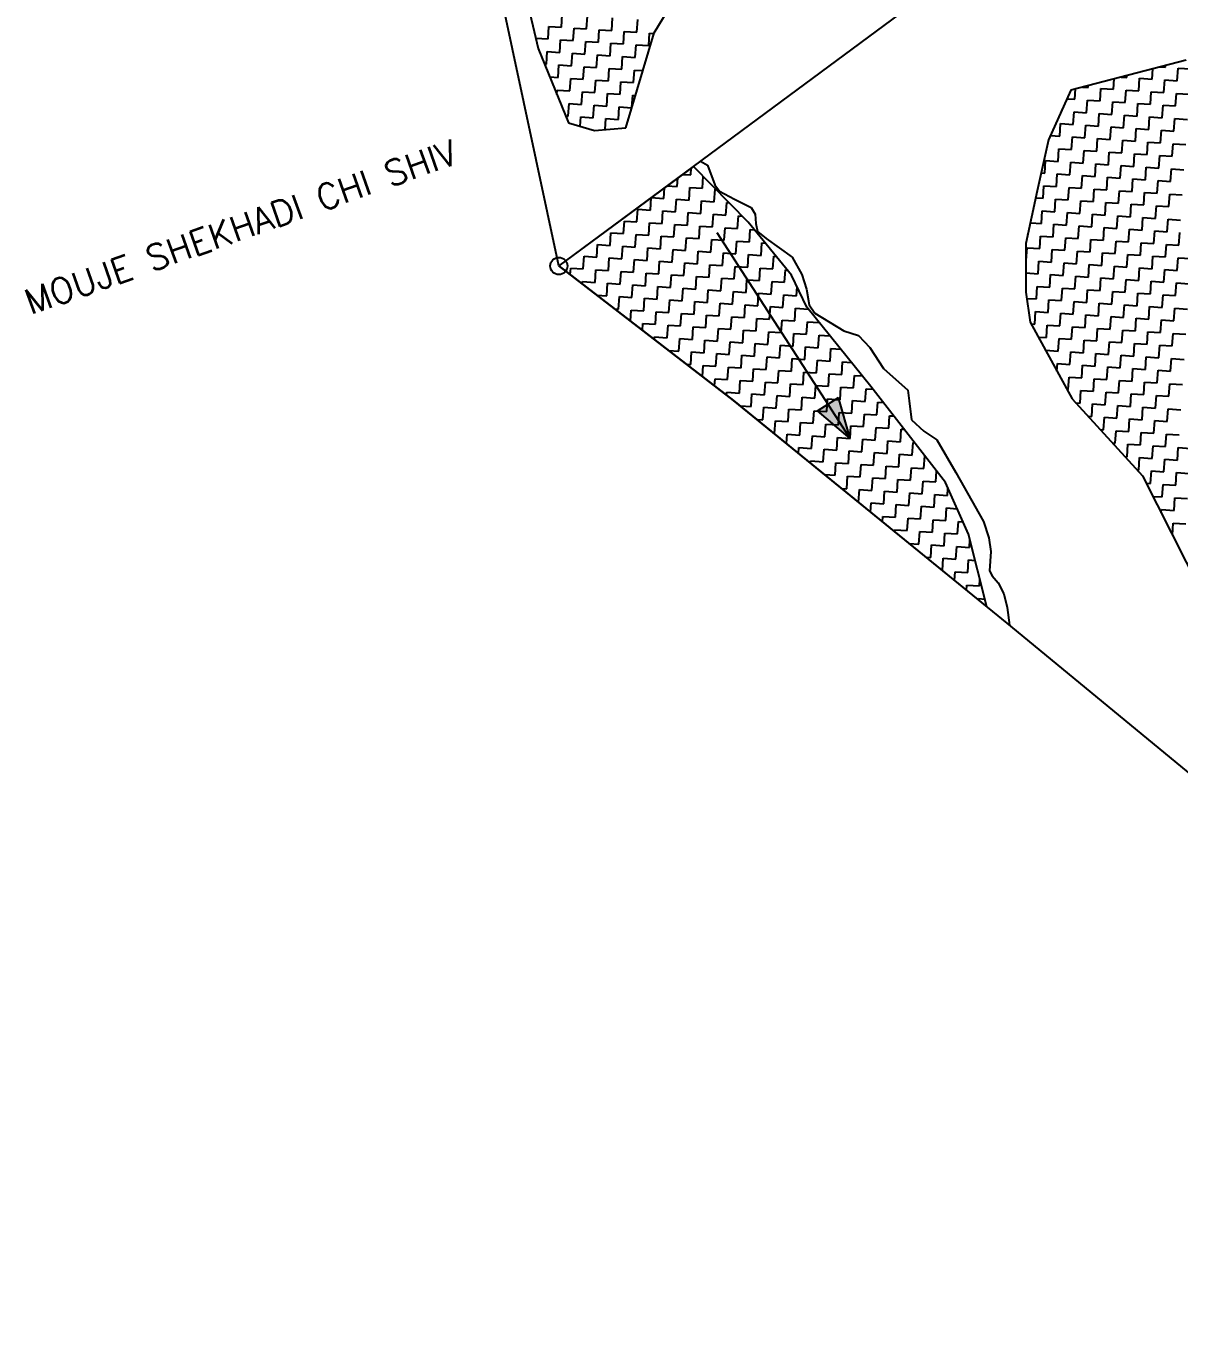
# Model space of a CAD drawing. Header units: metres. Extents: x 286068 to 287358, y 2005630 to 2007098.
# Drawn here: x 286188.4 to 286485.4, y 2005639.4 to 2005973.7 of the extents above; entities that cross this region are included whole.
import ezdxf

# ---------------------------------------------------------------- set-up
doc = ezdxf.new("R2010")
doc.units = ezdxf.units.M
for name, color, linetype in [('LINE_WATER', 4, 'Continuous'), ('POLY_HATCH', 12, 'Continuous'), ('POLY_PARCEL', 6, 'Continuous'), ('TEXT_MAPOUT', 7, 'Continuous'), ('V_BOUND_LINE', 7, 'Continuous')]:
    doc.layers.add(name, color=color, linetype=linetype)
doc.styles.get("Standard").update_dxf_attribs({"font": 'simplex.shx'})

msp = doc.modelspace()

# ---------------------------------------------------------------- hatches: boundary and pattern name
h = msp.add_hatch(color=256)
h.paths.add_polyline_path([(286394.98, 2005876.25), (286392.29, 2005874.51), (286400.67, 2005867.46)])
h.paths.add_polyline_path([(286400.67, 2005867.46), (286397.67, 2005877.99), (286394.98, 2005876.25)])

# ---------------------------------------------------------------- linework, layer by layer
for points in [[(286400.67, 2005867.46), (286366.4, 2005920.39)], [(286392.29, 2005874.51), (286397.67, 2005877.99)], [(286400.67, 2005867.46), (286397.67, 2005877.99)], [(286400.67, 2005867.46), (286392.29, 2005874.51)]]:
    msp.add_lwpolyline(points)
msp.add_circle((286325.64, 2005911.86), 2.21)
at = {"layer": 'LINE_WATER'}
for p, q in [((286362.13, 2005938.87), (286363.93, 2005937.8)), ((286363.93, 2005937.8), (286365.8, 2005932.71)), ((286365.8, 2005932.71), (286366.99, 2005931.15)), ((286366.99, 2005931.15), (286370.9, 2005929.05)), ((286370.9, 2005929.05), (286375.18, 2005926.93)), ((286375.18, 2005926.93), (286376.17, 2005925.21)), ((286376.17, 2005925.21), (286376.38, 2005922.8)), ((286376.38, 2005922.8), (286376.8, 2005920.75)), ((286376.8, 2005920.75), (286379.07, 2005918.94)), ((286379.07, 2005918.94), (286385.75, 2005914.08)), ((286385.75, 2005914.08), (286388.22, 2005909.68)), ((286388.22, 2005909.68), (286389.44, 2005905.92)), ((286389.44, 2005905.92), (286390.09, 2005901.82)), ((286390.09, 2005901.82), (286391.61, 2005899.7)), ((286391.61, 2005899.7), (286399.04, 2005895.15)), ((286399.04, 2005895.15), (286402.83, 2005893.98)), ((286402.83, 2005893.98), (286405.76, 2005890.84)), ((286405.76, 2005890.84), (286409.27, 2005885.45)), ((286409.27, 2005885.45), (286415.53, 2005879.88)), ((286415.53, 2005879.88), (286415.9, 2005877.1)), ((286415.9, 2005877.1), (286416.5, 2005872.27)), ((286416.5, 2005872.27), (286419.61, 2005869.3)), ((286419.61, 2005869.3), (286422.97, 2005867.06)), ((286422.97, 2005867.06), (286427.93, 2005858.63)), ((286427.93, 2005858.63), (286435.01, 2005846.01)), ((286435.01, 2005846.01), (286436.4, 2005841.86)), ((286436.4, 2005841.86), (286436.9, 2005838.33)), ((286436.9, 2005838.33), (286436.57, 2005833.38)), ((286436.57, 2005833.38), (286437.22, 2005832.05)), ((286437.22, 2005832.05), (286438.76, 2005830.29)), ((286438.76, 2005830.29), (286440.23, 2005827.43)), ((286440.23, 2005827.43), (286441.1, 2005823.88)), ((286441.1, 2005823.88), (286441.71, 2005819.34))]:
    msp.add_line(p, q, dxfattribs=at)
at = {"layer": 'POLY_HATCH'}
for p, q in [((286308.77, 2006017.07), (286320.28, 2005967.82)), ((286350.21, 2005971.9), (286361.7, 2005990.84)), ((286342.89, 2005947.39), (286350.21, 2005971.9)), ((286320.28, 2005967.82), (286328.11, 2005948.74)), ((286487.18, 2005964.88), (286457.53, 2005957.14)), ((286457.53, 2005957.14), (286451.76, 2005944.35)), ((286328.11, 2005948.74), (286334.81, 2005946.78)), ((286334.81, 2005946.78), (286342.89, 2005947.39)), ((286451.76, 2005944.35), (286448.86, 2005931.19)), ((286360.3, 2005937.51), (286325.64, 2005911.86)), ((286374.41, 2005923.15), (286360.3, 2005937.51)), ((286448.86, 2005931.19), (286445.94, 2005917.63)), ((286385.57, 2005909.45), (286374.41, 2005923.15)), ((286445.94, 2005917.63), (286445.91, 2005905.1)), ((286325.64, 2005911.86), (286370.63, 2005877.24)), ((286389.47, 2005901.21), (286385.57, 2005909.45)), ((286445.91, 2005905.1), (286447.02, 2005897.34)), ((286406, 2005880.85), (286389.47, 2005901.21)), ((286447.02, 2005897.34), (286457.85, 2005877.61)), ((286425.2, 2005856.08), (286406, 2005880.85)), ((286370.63, 2005877.24), (286435.86, 2005824.1)), ((286457.85, 2005877.61), (286475.96, 2005857.81)), ((286431.14, 2005842.81), (286425.2, 2005856.08)), ((286475.96, 2005857.81), (286490.98, 2005828.09)), ((286435.86, 2005824.1), (286431.14, 2005842.81))]:
    msp.add_line(p, q, dxfattribs=at)
at = {"layer": 'POLY_HATCH', "linetype": 'Continuous'}
for p, q in [((286326.29, 2005973.34), (286326.51, 2005976.58)), ((286332.78, 2005972.91), (286332.99, 2005976.15)), ((286339.26, 2005972.48), (286339.48, 2005975.72)), ((286322.84, 2005970.31), (286323.05, 2005973.56)), ((286323.05, 2005973.56), (286326.29, 2005973.34)), ((286329.32, 2005969.88), (286329.54, 2005973.13)), ((286329.54, 2005973.13), (286332.78, 2005972.91)), ((286335.81, 2005969.45), (286336.02, 2005972.69)), ((286336.02, 2005972.69), (286339.26, 2005972.48)), ((286345.75, 2005972.05), (286345.96, 2005975.29)), ((286319.65, 2005970.53), (286322.84, 2005970.31)), ((286325.86, 2005966.86), (286326.08, 2005970.1)), ((286326.08, 2005970.1), (286329.32, 2005969.88)), ((286332.35, 2005966.43), (286332.56, 2005969.67)), ((286332.56, 2005969.67), (286335.81, 2005969.45)), ((286338.83, 2005966), (286339.05, 2005969.24)), ((286339.05, 2005969.24), (286342.29, 2005969.02)), ((286342.29, 2005969.02), (286342.5, 2005972.26)), ((286342.5, 2005972.26), (286345.75, 2005972.05)), ((286348.77, 2005968.59), (286348.99, 2005971.83)), ((286348.99, 2005971.83), (286350.16, 2005971.76)), ((286322.41, 2005963.83), (286322.62, 2005967.07)), ((286322.62, 2005967.07), (286325.86, 2005966.86)), ((286328.89, 2005963.4), (286329.11, 2005966.64)), ((286329.11, 2005966.64), (286332.35, 2005966.43)), ((286335.37, 2005962.97), (286335.59, 2005966.21)), ((286335.59, 2005966.21), (286338.83, 2005966)), ((286341.86, 2005962.54), (286342.07, 2005965.78)), ((286342.07, 2005965.78), (286345.32, 2005965.57)), ((286345.32, 2005965.57), (286345.53, 2005968.81)), ((286345.53, 2005968.81), (286348.77, 2005968.59)), ((286321.91, 2005963.86), (286322.41, 2005963.83)), ((286325.43, 2005960.37), (286325.65, 2005963.61)), ((286325.65, 2005963.61), (286328.89, 2005963.4)), ((286331.92, 2005959.94), (286332.13, 2005963.18)), ((286332.13, 2005963.18), (286335.37, 2005962.97)), ((286338.4, 2005959.51), (286338.62, 2005962.75)), ((286338.62, 2005962.75), (286341.86, 2005962.54)), ((286478.45, 2005959.98), (286478.62, 2005962.64)), ((286480.41, 2005963.11), (286481.9, 2005963.01)), ((286481.9, 2005963.01), (286481.94, 2005963.51)), ((286484.93, 2005959.55), (286485.14, 2005962.8)), ((286485.14, 2005962.8), (286488.39, 2005962.58)), ((286323.28, 2005960.52), (286325.43, 2005960.37)), ((286328.46, 2005956.92), (286328.68, 2005960.16)), ((286328.68, 2005960.16), (286331.92, 2005959.94)), ((286334.94, 2005956.49), (286335.16, 2005959.73)), ((286335.16, 2005959.73), (286338.4, 2005959.51)), ((286341.43, 2005956.06), (286341.64, 2005959.3)), ((286341.64, 2005959.3), (286344.88, 2005959.08)), ((286344.88, 2005959.08), (286345.1, 2005962.32)), ((286345.1, 2005962.32), (286347.3, 2005962.18)), ((286468.5, 2005957.39), (286468.68, 2005960.05)), ((286470.46, 2005960.51), (286471.96, 2005960.41)), ((286471.96, 2005960.41), (286472, 2005960.91)), ((286474.99, 2005956.96), (286475.2, 2005960.2)), ((286475.2, 2005960.2), (286478.45, 2005959.98)), ((286481.47, 2005956.53), (286481.69, 2005959.77)), ((286481.69, 2005959.77), (286484.93, 2005959.55)), ((286325.14, 2005955.98), (286325.22, 2005957.13)), ((286325.22, 2005957.13), (286328.46, 2005956.92)), ((286331.49, 2005953.46), (286331.7, 2005956.7)), ((286331.7, 2005956.7), (286334.94, 2005956.49)), ((286337.97, 2005953.03), (286338.19, 2005956.27)), ((286338.19, 2005956.27), (286341.43, 2005956.06)), ((286344.46, 2005952.63), (286344.67, 2005955.84)), ((286344.67, 2005955.84), (286345.4, 2005955.79)), ((286458.56, 2005954.79), (286458.74, 2005957.46)), ((286460.51, 2005957.92), (286462.02, 2005957.82)), ((286462.02, 2005957.82), (286462.05, 2005958.32)), ((286465.05, 2005954.36), (286465.26, 2005957.6)), ((286465.26, 2005957.6), (286468.5, 2005957.39)), ((286471.53, 2005953.93), (286471.75, 2005957.17)), ((286471.75, 2005957.17), (286474.99, 2005956.96)), ((286478.02, 2005953.5), (286478.23, 2005956.74)), ((286478.23, 2005956.74), (286481.47, 2005956.53)), ((286484.5, 2005953.07), (286484.71, 2005956.31)), ((286484.71, 2005956.31), (286487.96, 2005956.1)), ((286328.03, 2005950.43), (286328.25, 2005953.67)), ((286328.25, 2005953.67), (286331.49, 2005953.46)), ((286334.51, 2005950), (286334.73, 2005953.24)), ((286334.73, 2005953.24), (286337.97, 2005953.03)), ((286341, 2005949.57), (286341.21, 2005952.81)), ((286341.21, 2005952.81), (286344.45, 2005952.6)), ((286456.53, 2005954.93), (286458.56, 2005954.79)), ((286461.59, 2005951.33), (286461.81, 2005954.58)), ((286461.81, 2005954.58), (286465.05, 2005954.36)), ((286468.07, 2005950.9), (286468.29, 2005954.15)), ((286468.29, 2005954.15), (286471.53, 2005953.93)), ((286474.56, 2005950.47), (286474.77, 2005953.72)), ((286474.77, 2005953.72), (286478.02, 2005953.5)), ((286481.04, 2005950.04), (286481.26, 2005953.29)), ((286481.26, 2005953.29), (286484.5, 2005953.07)), ((286327.4, 2005950.47), (286328.03, 2005950.43)), ((286331.12, 2005947.86), (286331.27, 2005950.22)), ((286331.27, 2005950.22), (286334.51, 2005950)), ((286337.57, 2005946.99), (286337.76, 2005949.79)), ((286337.76, 2005949.79), (286341, 2005949.57)), ((286455.11, 2005951.77), (286455.11, 2005951.76)), ((286455.11, 2005951.76), (286455.11, 2005951.77)), ((286458.13, 2005948.31), (286458.35, 2005951.55)), ((286458.35, 2005951.55), (286461.59, 2005951.33)), ((286464.62, 2005947.88), (286464.83, 2005951.12)), ((286464.83, 2005951.12), (286468.07, 2005950.9)), ((286471.1, 2005947.45), (286471.32, 2005950.69)), ((286471.32, 2005950.69), (286474.56, 2005950.47)), ((286477.58, 2005947.02), (286477.8, 2005950.26)), ((286477.8, 2005950.26), (286481.04, 2005950.04)), ((286484.07, 2005946.59), (286484.28, 2005949.83)), ((286484.28, 2005949.83), (286487.53, 2005949.61)), ((286454.68, 2005945.28), (286454.89, 2005948.52)), ((286454.89, 2005948.52), (286458.13, 2005948.31)), ((286461.16, 2005944.85), (286461.38, 2005948.09)), ((286461.38, 2005948.09), (286464.62, 2005947.88)), ((286467.64, 2005944.42), (286467.86, 2005947.66)), ((286467.86, 2005947.66), (286471.1, 2005947.45)), ((286474.13, 2005943.99), (286474.34, 2005947.23)), ((286474.34, 2005947.23), (286477.58, 2005947.02)), ((286480.61, 2005943.56), (286480.83, 2005946.8)), ((286480.83, 2005946.8), (286484.07, 2005946.59)), ((286452.25, 2005945.44), (286454.68, 2005945.28)), ((286457.7, 2005941.82), (286457.92, 2005945.07)), ((286457.92, 2005945.07), (286461.16, 2005944.85)), ((286464.19, 2005941.39), (286464.4, 2005944.64)), ((286464.4, 2005944.64), (286467.64, 2005944.42)), ((286470.67, 2005940.96), (286470.89, 2005944.21)), ((286470.89, 2005944.21), (286474.13, 2005943.99)), ((286477.15, 2005940.53), (286477.37, 2005943.77)), ((286477.37, 2005943.77), (286480.61, 2005943.56)), ((286483.64, 2005940.1), (286483.85, 2005943.34)), ((286483.85, 2005943.34), (286487.1, 2005943.13)), ((286450.79, 2005935.77), (286451, 2005939.01)), ((286451, 2005939.01), (286454.25, 2005938.8)), ((286454.25, 2005938.8), (286454.46, 2005942.04)), ((286454.46, 2005942.04), (286457.7, 2005941.82)), ((286460.73, 2005938.37), (286460.95, 2005941.61)), ((286460.95, 2005941.61), (286464.19, 2005941.39)), ((286467.21, 2005937.94), (286467.43, 2005941.18)), ((286467.43, 2005941.18), (286470.67, 2005940.96)), ((286473.7, 2005937.51), (286473.91, 2005940.75)), ((286473.91, 2005940.75), (286477.15, 2005940.53)), ((286480.18, 2005937.08), (286480.4, 2005940.32)), ((286480.4, 2005940.32), (286483.64, 2005940.1)), ((286359.59, 2005935.31), (286359.7, 2005937.08)), ((286449.88, 2005935.83), (286450.79, 2005935.77)), ((286457.27, 2005935.34), (286457.49, 2005938.58)), ((286457.49, 2005938.58), (286460.73, 2005938.37)), ((286463.76, 2005934.91), (286463.97, 2005938.15)), ((286463.97, 2005938.15), (286467.21, 2005937.94)), ((286470.24, 2005934.48), (286470.46, 2005937.72)), ((286470.46, 2005937.72), (286473.7, 2005937.51)), ((286476.72, 2005934.05), (286476.94, 2005937.29)), ((286476.94, 2005937.29), (286480.18, 2005937.08)), ((286483.21, 2005933.62), (286483.42, 2005936.86)), ((286483.42, 2005936.86), (286486.66, 2005936.65)), ((286353.47, 2005932.46), (286356.13, 2005932.29)), ((286356.13, 2005932.29), (286356.28, 2005934.54)), ((286357.51, 2005935.45), (286359.59, 2005935.31)), ((286362.61, 2005931.86), (286362.82, 2005934.95)), ((286450.36, 2005929.29), (286450.57, 2005932.53)), ((286450.57, 2005932.53), (286453.82, 2005932.31)), ((286453.82, 2005932.31), (286454.03, 2005935.56)), ((286454.03, 2005935.56), (286457.27, 2005935.34)), ((286460.3, 2005931.88), (286460.51, 2005935.13)), ((286460.51, 2005935.13), (286463.76, 2005934.91)), ((286466.78, 2005931.45), (286467, 2005934.69)), ((286467, 2005934.69), (286470.24, 2005934.48)), ((286473.27, 2005931.02), (286473.48, 2005934.26)), ((286473.48, 2005934.26), (286476.72, 2005934.05)), ((286479.75, 2005930.59), (286479.97, 2005933.83)), ((286479.97, 2005933.83), (286483.21, 2005933.62)), ((286349.22, 2005926.23), (286349.43, 2005929.47)), ((286349.44, 2005929.47), (286352.67, 2005929.26)), ((286352.67, 2005929.26), (286352.86, 2005932.01)), ((286355.7, 2005925.8), (286355.92, 2005929.04)), ((286355.92, 2005929.04), (286359.16, 2005928.83)), ((286359.16, 2005928.83), (286359.37, 2005932.07)), ((286359.37, 2005932.07), (286362.61, 2005931.86)), ((286365.64, 2005928.4), (286365.86, 2005931.64)), ((286365.86, 2005931.64), (286366.08, 2005931.63)), ((286448.48, 2005929.41), (286450.36, 2005929.29)), ((286453.39, 2005925.83), (286453.6, 2005929.07)), ((286453.6, 2005929.07), (286456.84, 2005928.86)), ((286456.84, 2005928.86), (286457.06, 2005932.1)), ((286457.06, 2005932.1), (286460.3, 2005931.88)), ((286463.33, 2005928.43), (286463.54, 2005931.67)), ((286463.54, 2005931.67), (286466.78, 2005931.45)), ((286469.81, 2005928), (286470.03, 2005931.24)), ((286470.03, 2005931.24), (286473.27, 2005931.02)), ((286476.29, 2005927.57), (286476.51, 2005930.81)), ((286476.51, 2005930.81), (286479.75, 2005930.59)), ((286482.78, 2005927.14), (286482.99, 2005930.38)), ((286482.99, 2005930.38), (286486.23, 2005930.16)), ((286345.76, 2005923.21), (286345.97, 2005926.45)), ((286345.97, 2005926.45), (286349.22, 2005926.23)), ((286352.24, 2005922.78), (286352.46, 2005926.02)), ((286352.46, 2005926.02), (286355.7, 2005925.8)), ((286358.73, 2005922.35), (286358.94, 2005925.59)), ((286358.94, 2005925.59), (286362.18, 2005925.37)), ((286362.18, 2005925.37), (286362.4, 2005928.61)), ((286362.4, 2005928.61), (286365.64, 2005928.4)), ((286368.67, 2005924.94), (286368.88, 2005928.18)), ((286368.88, 2005928.18), (286369.5, 2005928.14)), ((286449.93, 2005922.8), (286450.14, 2005926.05)), ((286450.14, 2005926.05), (286453.39, 2005925.83)), ((286456.41, 2005922.37), (286456.63, 2005925.62)), ((286456.63, 2005925.62), (286459.87, 2005925.4)), ((286459.87, 2005925.4), (286460.08, 2005928.64)), ((286460.08, 2005928.64), (286463.33, 2005928.43)), ((286466.35, 2005924.97), (286466.57, 2005928.21)), ((286466.57, 2005928.21), (286469.81, 2005928)), ((286472.84, 2005924.54), (286473.05, 2005927.78)), ((286473.05, 2005927.78), (286476.29, 2005927.57)), ((286479.32, 2005924.11), (286479.54, 2005927.35)), ((286479.54, 2005927.35), (286482.78, 2005927.14)), ((286342.3, 2005920.18), (286342.52, 2005923.42)), ((286342.52, 2005923.42), (286345.76, 2005923.21)), ((286348.79, 2005919.75), (286349, 2005922.99)), ((286349, 2005922.99), (286352.24, 2005922.78)), ((286355.27, 2005919.32), (286355.49, 2005922.56)), ((286355.49, 2005922.56), (286358.73, 2005922.35)), ((286365.21, 2005921.92), (286365.43, 2005925.16)), ((286365.43, 2005925.16), (286368.67, 2005924.94)), ((286371.69, 2005921.48), (286371.91, 2005924.73)), ((286371.91, 2005924.73), (286372.92, 2005924.66)), ((286447.09, 2005922.99), (286449.93, 2005922.8)), ((286452.96, 2005919.35), (286453.17, 2005922.59)), ((286453.17, 2005922.59), (286456.41, 2005922.37)), ((286462.9, 2005921.94), (286463.11, 2005925.18)), ((286463.11, 2005925.18), (286466.35, 2005924.97)), ((286469.38, 2005921.51), (286469.59, 2005924.75)), ((286469.59, 2005924.75), (286472.84, 2005924.54)), ((286475.86, 2005921.08), (286476.08, 2005924.32)), ((286476.08, 2005924.32), (286479.32, 2005924.11)), ((286482.35, 2005920.65), (286482.56, 2005923.89)), ((286482.56, 2005923.89), (286485.8, 2005923.68)), ((286338.85, 2005917.15), (286339.06, 2005920.4)), ((286339.06, 2005920.4), (286342.3, 2005920.18)), ((286345.33, 2005916.72), (286345.54, 2005919.96)), ((286345.54, 2005919.96), (286348.79, 2005919.75)), ((286351.81, 2005916.29), (286352.03, 2005919.53)), ((286352.03, 2005919.53), (286355.27, 2005919.32)), ((286358.3, 2005915.86), (286358.51, 2005919.1)), ((286358.51, 2005919.1), (286361.75, 2005918.89)), ((286361.75, 2005918.89), (286361.97, 2005922.13)), ((286361.97, 2005922.13), (286365.21, 2005921.92)), ((286368.24, 2005918.46), (286368.45, 2005921.7)), ((286368.45, 2005921.7), (286371.69, 2005921.48)), ((286374.72, 2005918.03), (286374.94, 2005921.27)), ((286374.94, 2005921.27), (286376, 2005921.2)), ((286446.4, 2005919.78), (286446.47, 2005919.78)), ((286446.47, 2005919.78), (286446.5, 2005920.26)), ((286449.5, 2005916.32), (286449.71, 2005919.56)), ((286449.71, 2005919.56), (286452.96, 2005919.35)), ((286455.98, 2005915.89), (286456.2, 2005919.13)), ((286456.2, 2005919.13), (286459.44, 2005918.92)), ((286459.44, 2005918.92), (286459.65, 2005922.16)), ((286459.65, 2005922.16), (286462.9, 2005921.94)), ((286465.92, 2005918.49), (286466.14, 2005921.73)), ((286466.14, 2005921.73), (286469.38, 2005921.51)), ((286472.41, 2005918.06), (286472.62, 2005921.3)), ((286472.62, 2005921.3), (286475.86, 2005921.08)), ((286478.89, 2005917.62), (286479.11, 2005920.87)), ((286479.11, 2005920.87), (286482.35, 2005920.65)), ((286485.37, 2005917.19), (286485.59, 2005920.44)), ((286335.39, 2005914.13), (286335.6, 2005917.37)), ((286335.6, 2005917.37), (286338.85, 2005917.15)), ((286341.87, 2005913.7), (286342.09, 2005916.94)), ((286342.09, 2005916.94), (286345.33, 2005916.72)), ((286348.36, 2005913.27), (286348.57, 2005916.51)), ((286348.57, 2005916.51), (286351.81, 2005916.29)), ((286354.84, 2005912.84), (286355.05, 2005916.08)), ((286355.05, 2005916.08), (286358.3, 2005915.86)), ((286361.32, 2005912.41), (286361.54, 2005915.65)), ((286361.54, 2005915.65), (286364.78, 2005915.43)), ((286364.78, 2005915.43), (286365, 2005918.67)), ((286365, 2005918.67), (286368.24, 2005918.46)), ((286371.26, 2005915), (286371.48, 2005918.24)), ((286371.48, 2005918.24), (286374.72, 2005918.03)), ((286377.75, 2005914.57), (286377.96, 2005917.81)), ((286377.96, 2005917.81), (286378.8, 2005917.76)), ((286446.04, 2005913.29), (286446.26, 2005916.54)), ((286446.26, 2005916.54), (286449.5, 2005916.32)), ((286452.52, 2005912.86), (286452.74, 2005916.1)), ((286452.74, 2005916.1), (286455.98, 2005915.89)), ((286459.01, 2005912.43), (286459.22, 2005915.67)), ((286459.22, 2005915.67), (286462.47, 2005915.46)), ((286462.47, 2005915.46), (286462.68, 2005918.7)), ((286462.68, 2005918.7), (286465.92, 2005918.49)), ((286468.95, 2005915.03), (286469.16, 2005918.27)), ((286469.16, 2005918.27), (286472.41, 2005918.06)), ((286475.43, 2005914.6), (286475.65, 2005917.84)), ((286475.65, 2005917.84), (286478.89, 2005917.62)), ((286481.92, 2005914.17), (286482.13, 2005917.41)), ((286482.13, 2005917.41), (286485.37, 2005917.19)), ((286331.93, 2005911.1), (286332.15, 2005914.34)), ((286332.15, 2005914.34), (286335.39, 2005914.13)), ((286338.42, 2005910.67), (286338.63, 2005913.91)), ((286338.63, 2005913.91), (286341.87, 2005913.7)), ((286344.9, 2005910.24), (286345.11, 2005913.48)), ((286345.11, 2005913.48), (286348.36, 2005913.27)), ((286351.38, 2005909.81), (286351.6, 2005913.05)), ((286351.6, 2005913.05), (286354.84, 2005912.84)), ((286357.87, 2005909.38), (286358.08, 2005912.62)), ((286358.08, 2005912.62), (286361.32, 2005912.41)), ((286367.81, 2005911.97), (286368.02, 2005915.22)), ((286368.02, 2005915.22), (286371.26, 2005915)), ((286374.29, 2005911.54), (286374.51, 2005914.79)), ((286374.51, 2005914.79), (286377.75, 2005914.57)), ((286380.77, 2005911.11), (286380.99, 2005914.36)), ((286380.99, 2005914.36), (286381.61, 2005914.31)), ((286445.93, 2005913.3), (286446.04, 2005913.29)), ((286449.07, 2005909.84), (286449.28, 2005913.08)), ((286449.28, 2005913.08), (286452.52, 2005912.86)), ((286455.55, 2005909.41), (286455.77, 2005912.65)), ((286455.77, 2005912.65), (286459.01, 2005912.43)), ((286462.04, 2005908.98), (286462.25, 2005912.22)), ((286462.25, 2005912.22), (286465.49, 2005912)), ((286465.49, 2005912), (286465.71, 2005915.24)), ((286465.71, 2005915.24), (286468.95, 2005915.03)), ((286471.98, 2005911.57), (286472.19, 2005914.81)), ((286472.19, 2005914.81), (286475.43, 2005914.6)), ((286478.46, 2005911.14), (286478.67, 2005914.38)), ((286478.67, 2005914.38), (286481.92, 2005914.17)), ((286484.94, 2005910.71), (286485.16, 2005913.95)), ((286485.16, 2005913.95), (286488.4, 2005913.74)), ((286328.58, 2005909.6), (286328.69, 2005911.32)), ((286328.69, 2005911.32), (286331.93, 2005911.1)), ((286334.96, 2005907.64), (286335.17, 2005910.88)), ((286335.17, 2005910.88), (286338.42, 2005910.67)), ((286341.44, 2005907.21), (286341.66, 2005910.45)), ((286341.66, 2005910.45), (286344.9, 2005910.24)), ((286347.93, 2005906.78), (286348.14, 2005910.02)), ((286348.14, 2005910.02), (286351.38, 2005909.81)), ((286354.41, 2005906.35), (286354.62, 2005909.59)), ((286354.62, 2005909.59), (286357.87, 2005909.38)), ((286360.89, 2005905.92), (286361.11, 2005909.16)), ((286361.11, 2005909.16), (286364.35, 2005908.95)), ((286364.35, 2005908.95), (286364.56, 2005912.19)), ((286364.56, 2005912.19), (286367.81, 2005911.97)), ((286370.83, 2005908.52), (286371.05, 2005911.76)), ((286371.05, 2005911.76), (286374.29, 2005911.54)), ((286377.32, 2005908.09), (286377.53, 2005911.33)), ((286377.53, 2005911.33), (286380.77, 2005911.11)), ((286383.8, 2005907.66), (286384.02, 2005910.9)), ((286384.02, 2005910.9), (286384.42, 2005910.87)), ((286445.92, 2005910.05), (286449.07, 2005909.84)), ((286452.09, 2005906.38), (286452.31, 2005909.62)), ((286452.31, 2005909.62), (286455.55, 2005909.41)), ((286458.58, 2005905.95), (286458.79, 2005909.19)), ((286458.79, 2005909.19), (286462.04, 2005908.98)), ((286468.52, 2005908.55), (286468.73, 2005911.79)), ((286468.73, 2005911.79), (286471.98, 2005911.57)), ((286475, 2005908.11), (286475.22, 2005911.36)), ((286475.22, 2005911.36), (286478.46, 2005911.14)), ((286481.49, 2005907.68), (286481.7, 2005910.93)), ((286481.7, 2005910.93), (286484.94, 2005910.71)), ((286331.67, 2005907.22), (286331.72, 2005907.86)), ((286331.72, 2005907.86), (286334.96, 2005907.64)), ((286337.98, 2005904.19), (286338.2, 2005907.43)), ((286338.2, 2005907.43), (286341.44, 2005907.21)), ((286344.47, 2005903.76), (286344.68, 2005907)), ((286344.68, 2005907), (286347.93, 2005906.78)), ((286350.95, 2005903.33), (286351.17, 2005906.57)), ((286351.17, 2005906.57), (286354.41, 2005906.35)), ((286357.44, 2005902.89), (286357.65, 2005906.14)), ((286357.65, 2005906.14), (286360.89, 2005905.92)), ((286363.92, 2005902.46), (286364.13, 2005905.71)), ((286364.13, 2005905.71), (286367.38, 2005905.49)), ((286367.38, 2005905.49), (286367.59, 2005908.73)), ((286367.59, 2005908.73), (286370.83, 2005908.52)), ((286373.86, 2005905.06), (286374.08, 2005908.3)), ((286374.08, 2005908.3), (286377.32, 2005908.09)), ((286380.34, 2005904.63), (286380.56, 2005907.87)), ((286380.56, 2005907.87), (286383.8, 2005907.66)), ((286386.83, 2005904.2), (286386.98, 2005906.48)), ((286448.64, 2005903.35), (286448.85, 2005906.59)), ((286448.85, 2005906.59), (286452.09, 2005906.38)), ((286455.12, 2005902.92), (286455.34, 2005906.16)), ((286455.34, 2005906.16), (286458.58, 2005905.95)), ((286461.6, 2005902.49), (286461.82, 2005905.73)), ((286461.82, 2005905.73), (286465.06, 2005905.52)), ((286465.06, 2005905.52), (286465.28, 2005908.76)), ((286465.28, 2005908.76), (286468.52, 2005908.55)), ((286471.55, 2005905.09), (286471.76, 2005908.33)), ((286471.76, 2005908.33), (286475, 2005908.11)), ((286478.03, 2005904.66), (286478.24, 2005907.9)), ((286478.24, 2005907.9), (286481.49, 2005907.68)), ((286484.51, 2005904.23), (286484.73, 2005907.47)), ((286484.73, 2005907.47), (286487.97, 2005907.25)), ((286335.39, 2005904.36), (286337.98, 2005904.19)), ((286341.01, 2005900.73), (286341.23, 2005903.97)), ((286341.23, 2005903.97), (286344.47, 2005903.76)), ((286347.49, 2005900.3), (286347.71, 2005903.54)), ((286347.71, 2005903.54), (286350.95, 2005903.33)), ((286353.98, 2005899.87), (286354.19, 2005903.11)), ((286354.19, 2005903.11), (286357.44, 2005902.89)), ((286360.46, 2005899.44), (286360.68, 2005902.68)), ((286360.68, 2005902.68), (286363.92, 2005902.46)), ((286366.95, 2005899.01), (286367.16, 2005902.25)), ((286367.16, 2005902.25), (286370.4, 2005902.03)), ((286370.4, 2005902.03), (286370.62, 2005905.28)), ((286370.62, 2005905.28), (286373.86, 2005905.06)), ((286376.89, 2005901.6), (286377.1, 2005904.85)), ((286377.1, 2005904.85), (286380.34, 2005904.63)), ((286383.37, 2005901.17), (286383.59, 2005904.41)), ((286383.59, 2005904.41), (286386.83, 2005904.2)), ((286446.14, 2005903.52), (286448.64, 2005903.35)), ((286451.66, 2005899.9), (286451.88, 2005903.14)), ((286451.88, 2005903.14), (286455.12, 2005902.92)), ((286458.15, 2005899.47), (286458.36, 2005902.71)), ((286458.36, 2005902.71), (286461.6, 2005902.49)), ((286464.63, 2005899.03), (286464.85, 2005902.28)), ((286464.85, 2005902.28), (286468.09, 2005902.06)), ((286468.09, 2005902.06), (286468.3, 2005905.3)), ((286468.3, 2005905.3), (286471.55, 2005905.09)), ((286474.57, 2005901.63), (286474.79, 2005904.87)), ((286474.79, 2005904.87), (286478.03, 2005904.66)), ((286481.06, 2005901.2), (286481.27, 2005904.44)), ((286481.27, 2005904.44), (286484.51, 2005904.23)), ((286340.02, 2005900.79), (286341.01, 2005900.73)), ((286344.07, 2005897.68), (286344.25, 2005900.51)), ((286344.25, 2005900.51), (286347.49, 2005900.3)), ((286350.52, 2005896.84), (286350.74, 2005900.08)), ((286350.74, 2005900.08), (286353.98, 2005899.87)), ((286357.01, 2005896.41), (286357.22, 2005899.65)), ((286357.22, 2005899.65), (286360.46, 2005899.44)), ((286363.49, 2005895.98), (286363.7, 2005899.22)), ((286363.7, 2005899.22), (286366.95, 2005899.01)), ((286373.43, 2005898.58), (286373.64, 2005901.82)), ((286373.64, 2005901.82), (286376.89, 2005901.6)), ((286379.91, 2005898.15), (286380.13, 2005901.39)), ((286380.13, 2005901.39), (286383.37, 2005901.17)), ((286386.4, 2005897.72), (286386.61, 2005900.96)), ((286386.61, 2005900.96), (286389.84, 2005900.74)), ((286448.21, 2005896.87), (286448.42, 2005900.11)), ((286448.42, 2005900.11), (286451.66, 2005899.9)), ((286454.69, 2005896.44), (286454.91, 2005899.68)), ((286454.91, 2005899.68), (286458.15, 2005899.47)), ((286461.17, 2005896.01), (286461.39, 2005899.25)), ((286461.39, 2005899.25), (286464.63, 2005899.03)), ((286471.11, 2005898.6), (286471.33, 2005901.85)), ((286471.33, 2005901.85), (286474.57, 2005901.63)), ((286477.6, 2005898.17), (286477.81, 2005901.42)), ((286477.81, 2005901.42), (286481.06, 2005901.2)), ((286484.08, 2005897.74), (286484.3, 2005900.99)), ((286484.3, 2005900.99), (286487.54, 2005900.77)), ((286347.16, 2005895.3), (286347.28, 2005897.06)), ((286347.28, 2005897.06), (286350.52, 2005896.84)), ((286353.55, 2005893.38), (286353.76, 2005896.63)), ((286353.76, 2005896.63), (286357.01, 2005896.41)), ((286360.03, 2005892.95), (286360.25, 2005896.2)), ((286360.25, 2005896.2), (286363.49, 2005895.98)), ((286366.52, 2005892.52), (286366.73, 2005895.77)), ((286366.73, 2005895.77), (286369.97, 2005895.55)), ((286369.97, 2005895.55), (286370.19, 2005898.79)), ((286370.19, 2005898.79), (286373.43, 2005898.58)), ((286376.46, 2005895.12), (286376.67, 2005898.36)), ((286376.67, 2005898.36), (286379.91, 2005898.15)), ((286382.94, 2005894.69), (286383.16, 2005897.93)), ((286383.16, 2005897.93), (286386.4, 2005897.72)), ((286389.42, 2005894.26), (286389.64, 2005897.5)), ((286389.64, 2005897.5), (286392.64, 2005897.3)), ((286447.24, 2005896.93), (286448.21, 2005896.87)), ((286451.23, 2005893.41), (286451.45, 2005896.65)), ((286451.45, 2005896.65), (286454.69, 2005896.44)), ((286457.72, 2005892.98), (286457.93, 2005896.22)), ((286457.93, 2005896.22), (286461.17, 2005896.01)), ((286464.2, 2005892.55), (286464.42, 2005895.79)), ((286464.42, 2005895.79), (286467.66, 2005895.58)), ((286467.66, 2005895.58), (286467.87, 2005898.82)), ((286467.87, 2005898.82), (286471.11, 2005898.6)), ((286474.14, 2005895.15), (286474.36, 2005898.39)), ((286474.36, 2005898.39), (286477.6, 2005898.17)), ((286480.63, 2005894.72), (286480.84, 2005897.96)), ((286480.84, 2005897.96), (286484.08, 2005897.74)), ((286350.26, 2005892.91), (286350.31, 2005893.6)), ((286350.31, 2005893.6), (286353.55, 2005893.38)), ((286356.57, 2005889.93), (286356.79, 2005893.17)), ((286356.79, 2005893.17), (286360.03, 2005892.95)), ((286363.06, 2005889.5), (286363.27, 2005892.74)), ((286363.27, 2005892.74), (286366.52, 2005892.52)), ((286369.54, 2005889.07), (286369.76, 2005892.31)), ((286369.76, 2005892.31), (286373, 2005892.09)), ((286373, 2005892.09), (286373.21, 2005895.34)), ((286373.21, 2005895.34), (286376.46, 2005895.12)), ((286379.48, 2005891.66), (286379.7, 2005894.9)), ((286379.7, 2005894.9), (286382.94, 2005894.69)), ((286385.97, 2005891.23), (286386.18, 2005894.47)), ((286386.18, 2005894.47), (286389.42, 2005894.26)), ((286392.45, 2005890.8), (286392.67, 2005894.04)), ((286392.67, 2005894.04), (286395.43, 2005893.86)), ((286449.1, 2005893.55), (286451.23, 2005893.41)), ((286454.26, 2005889.95), (286454.48, 2005893.2)), ((286454.48, 2005893.2), (286457.72, 2005892.98)), ((286460.74, 2005889.52), (286460.96, 2005892.77)), ((286460.96, 2005892.77), (286464.2, 2005892.55)), ((286467.23, 2005889.09), (286467.44, 2005892.34)), ((286467.44, 2005892.34), (286470.68, 2005892.12)), ((286470.68, 2005892.12), (286470.9, 2005895.36)), ((286470.9, 2005895.36), (286474.14, 2005895.15)), ((286477.17, 2005891.69), (286477.38, 2005894.93)), ((286477.38, 2005894.93), (286480.63, 2005894.72)), ((286483.65, 2005891.26), (286483.87, 2005894.5)), ((286483.87, 2005894.5), (286487.11, 2005894.29)), ((286353.91, 2005890.1), (286356.57, 2005889.93)), ((286359.6, 2005886.47), (286359.82, 2005889.71)), ((286359.82, 2005889.71), (286363.06, 2005889.5)), ((286366.09, 2005886.04), (286366.3, 2005889.28)), ((286366.3, 2005889.28), (286369.54, 2005889.07)), ((286372.57, 2005885.61), (286372.78, 2005888.85)), ((286372.78, 2005888.85), (286376.03, 2005888.64)), ((286376.03, 2005888.64), (286376.24, 2005891.88)), ((286376.24, 2005891.88), (286379.48, 2005891.66)), ((286382.51, 2005888.21), (286382.72, 2005891.45)), ((286382.72, 2005891.45), (286385.97, 2005891.23)), ((286388.99, 2005887.78), (286389.21, 2005891.02)), ((286389.21, 2005891.02), (286392.45, 2005890.8)), ((286395.48, 2005887.34), (286395.69, 2005890.59)), ((286395.69, 2005890.59), (286398.23, 2005890.42)), ((286451.01, 2005890.07), (286451.02, 2005890.17)), ((286451.02, 2005890.17), (286454.26, 2005889.95)), ((286457.29, 2005886.5), (286457.5, 2005889.74)), ((286457.5, 2005889.74), (286460.74, 2005889.52)), ((286463.77, 2005886.07), (286463.99, 2005889.31)), ((286463.99, 2005889.31), (286467.23, 2005889.09)), ((286470.25, 2005885.64), (286470.47, 2005888.88)), ((286470.47, 2005888.88), (286473.71, 2005888.66)), ((286473.71, 2005888.66), (286473.93, 2005891.91)), ((286473.93, 2005891.91), (286477.17, 2005891.69)), ((286480.19, 2005888.23), (286480.41, 2005891.48)), ((286480.41, 2005891.48), (286483.65, 2005891.26)), ((286358.54, 2005886.54), (286359.6, 2005886.47)), ((286362.65, 2005883.38), (286362.84, 2005886.26)), ((286362.84, 2005886.26), (286366.09, 2005886.04)), ((286369.11, 2005882.58), (286369.33, 2005885.82)), ((286369.33, 2005885.82), (286372.57, 2005885.61)), ((286379.05, 2005885.18), (286379.27, 2005888.42)), ((286379.27, 2005888.42), (286382.51, 2005888.21)), ((286385.54, 2005884.75), (286385.75, 2005887.99)), ((286385.75, 2005887.99), (286388.99, 2005887.78)), ((286392.02, 2005884.32), (286392.23, 2005887.56)), ((286392.23, 2005887.56), (286395.48, 2005887.34)), ((286398.5, 2005883.89), (286398.72, 2005887.13)), ((286398.72, 2005887.13), (286401.02, 2005886.98)), ((286453.92, 2005884.78), (286454.04, 2005886.71)), ((286454.04, 2005886.71), (286457.29, 2005886.5)), ((286460.31, 2005883.04), (286460.53, 2005886.28)), ((286460.53, 2005886.28), (286463.77, 2005886.07)), ((286466.8, 2005882.61), (286467.01, 2005885.85)), ((286467.01, 2005885.85), (286470.25, 2005885.64)), ((286476.74, 2005885.21), (286476.95, 2005888.45)), ((286476.95, 2005888.45), (286480.19, 2005888.23)), ((286483.22, 2005884.78), (286483.44, 2005888.02)), ((286483.44, 2005888.02), (286486.68, 2005887.8)), ((286365.75, 2005880.99), (286365.87, 2005882.8)), ((286365.87, 2005882.8), (286369.11, 2005882.58)), ((286372.14, 2005879.13), (286372.35, 2005882.37)), ((286372.35, 2005882.37), (286375.6, 2005882.15)), ((286375.6, 2005882.15), (286375.81, 2005885.39)), ((286375.81, 2005885.39), (286379.05, 2005885.18)), ((286382.08, 2005881.72), (286382.29, 2005884.96)), ((286382.29, 2005884.96), (286385.54, 2005884.75)), ((286388.56, 2005881.29), (286388.78, 2005884.53)), ((286388.78, 2005884.53), (286392.02, 2005884.32)), ((286395.05, 2005880.86), (286395.26, 2005884.1)), ((286395.26, 2005884.1), (286398.5, 2005883.89)), ((286401.53, 2005880.43), (286401.75, 2005883.67)), ((286401.75, 2005883.67), (286403.81, 2005883.54)), ((286456.86, 2005880.01), (286457.07, 2005883.26)), ((286457.07, 2005883.26), (286460.31, 2005883.04)), ((286463.34, 2005879.58), (286463.56, 2005882.83)), ((286463.56, 2005882.83), (286466.8, 2005882.61)), ((286469.82, 2005879.15), (286470.04, 2005882.4)), ((286470.04, 2005882.4), (286473.28, 2005882.18)), ((286473.28, 2005882.18), (286473.5, 2005885.42)), ((286473.5, 2005885.42), (286476.74, 2005885.21)), ((286479.76, 2005881.75), (286479.98, 2005884.99)), ((286479.98, 2005884.99), (286483.22, 2005884.78)), ((286368.85, 2005878.61), (286368.9, 2005879.34)), ((286368.9, 2005879.34), (286372.14, 2005879.13)), ((286375.16, 2005875.67), (286375.38, 2005878.91)), ((286375.38, 2005878.91), (286378.62, 2005878.7)), ((286378.62, 2005878.7), (286378.84, 2005881.94)), ((286378.84, 2005881.94), (286382.08, 2005881.72)), ((286385.11, 2005878.27), (286385.32, 2005881.51)), ((286385.32, 2005881.51), (286388.56, 2005881.29)), ((286391.59, 2005877.83), (286391.8, 2005881.08)), ((286391.8, 2005881.08), (286395.05, 2005880.86)), ((286398.07, 2005877.4), (286398.29, 2005880.65)), ((286398.29, 2005880.65), (286401.53, 2005880.43)), ((286404.56, 2005876.97), (286404.77, 2005880.22)), ((286404.77, 2005880.22), (286406.58, 2005880.1)), ((286456.52, 2005880.04), (286456.86, 2005880.01)), ((286459.88, 2005876.56), (286460.1, 2005879.8)), ((286460.1, 2005879.8), (286463.34, 2005879.58)), ((286466.37, 2005876.13), (286466.58, 2005879.37)), ((286466.58, 2005879.37), (286469.82, 2005879.15)), ((286472.85, 2005875.7), (286473.07, 2005878.94)), ((286473.07, 2005878.94), (286476.31, 2005878.72)), ((286476.31, 2005878.72), (286476.52, 2005881.96)), ((286476.52, 2005881.96), (286479.76, 2005881.75)), ((286482.79, 2005878.29), (286483.01, 2005881.53)), ((286483.01, 2005881.53), (286486.25, 2005881.32)), ((286372.32, 2005875.86), (286375.16, 2005875.67)), ((286378.19, 2005872.21), (286378.41, 2005875.45)), ((286378.41, 2005875.45), (286381.65, 2005875.24)), ((286381.65, 2005875.24), (286381.86, 2005878.48)), ((286381.86, 2005878.48), (286385.11, 2005878.27)), ((286388.13, 2005874.81), (286388.35, 2005878.05)), ((286388.35, 2005878.05), (286391.59, 2005877.83)), ((286394.62, 2005874.38), (286394.83, 2005877.62)), ((286394.83, 2005877.62), (286398.07, 2005877.4)), ((286401.1, 2005873.95), (286401.31, 2005877.19)), ((286401.31, 2005877.19), (286404.56, 2005876.97)), ((286407.58, 2005873.52), (286407.8, 2005876.76)), ((286407.8, 2005876.76), (286409.24, 2005876.66)), ((286458.75, 2005876.63), (286459.88, 2005876.56)), ((286462.91, 2005873.1), (286463.12, 2005876.34)), ((286463.12, 2005876.34), (286466.37, 2005876.13)), ((286469.39, 2005872.67), (286469.61, 2005875.91)), ((286469.61, 2005875.91), (286472.85, 2005875.7)), ((286475.88, 2005872.24), (286476.09, 2005875.48)), ((286476.09, 2005875.48), (286479.33, 2005875.27)), ((286479.33, 2005875.27), (286479.55, 2005878.51)), ((286479.55, 2005878.51), (286482.79, 2005878.29)), ((286376.68, 2005872.31), (286378.19, 2005872.21)), ((286384.68, 2005871.78), (286384.89, 2005875.02)), ((286384.89, 2005875.02), (286388.13, 2005874.81)), ((286391.16, 2005871.35), (286391.37, 2005874.59)), ((286391.37, 2005874.59), (286394.62, 2005874.38)), ((286397.64, 2005870.92), (286397.86, 2005874.16)), ((286397.86, 2005874.16), (286401.1, 2005873.95)), ((286404.13, 2005870.49), (286404.34, 2005873.73)), ((286404.34, 2005873.73), (286407.58, 2005873.52)), ((286410.61, 2005870.06), (286410.83, 2005873.3)), ((286410.83, 2005873.3), (286411.9, 2005873.23)), ((286461.91, 2005873.17), (286462.91, 2005873.1)), ((286465.94, 2005869.64), (286466.15, 2005872.88)), ((286466.15, 2005872.88), (286469.39, 2005872.67)), ((286472.42, 2005869.21), (286472.64, 2005872.45)), ((286472.64, 2005872.45), (286475.88, 2005872.24)), ((286482.36, 2005871.81), (286482.58, 2005875.05)), ((286482.58, 2005875.05), (286485.82, 2005874.84)), ((286381.03, 2005868.77), (286381.22, 2005868.75)), ((286381.22, 2005868.75), (286381.43, 2005872)), ((286381.43, 2005872), (286384.68, 2005871.78)), ((286387.7, 2005868.32), (286387.92, 2005871.57)), ((286387.92, 2005871.57), (286391.16, 2005871.35)), ((286394.19, 2005867.89), (286394.4, 2005871.14)), ((286394.4, 2005871.14), (286397.64, 2005870.92)), ((286400.67, 2005867.46), (286400.88, 2005870.71)), ((286400.88, 2005870.71), (286404.13, 2005870.49)), ((286407.15, 2005867.03), (286407.37, 2005870.27)), ((286407.37, 2005870.27), (286410.61, 2005870.06)), ((286413.64, 2005866.6), (286413.85, 2005869.84)), ((286413.85, 2005869.84), (286414.57, 2005869.8)), ((286465.08, 2005869.7), (286465.94, 2005869.64)), ((286468.96, 2005866.19), (286469.18, 2005869.43)), ((286469.18, 2005869.43), (286472.42, 2005869.21)), ((286475.45, 2005865.76), (286475.66, 2005869)), ((286475.66, 2005869), (286478.9, 2005868.78)), ((286478.9, 2005868.78), (286479.12, 2005872.02)), ((286479.12, 2005872.02), (286482.36, 2005871.81)), ((286384.3, 2005866.1), (286384.46, 2005868.54)), ((286384.46, 2005868.54), (286387.7, 2005868.32)), ((286390.73, 2005864.87), (286390.94, 2005868.11)), ((286390.94, 2005868.11), (286394.19, 2005867.89)), ((286397.21, 2005864.44), (286397.43, 2005867.68)), ((286397.43, 2005867.68), (286400.67, 2005867.46)), ((286403.7, 2005864.01), (286403.91, 2005867.25)), ((286403.91, 2005867.25), (286407.15, 2005867.03)), ((286410.18, 2005863.58), (286410.39, 2005866.82)), ((286410.39, 2005866.82), (286413.64, 2005866.6)), ((286416.66, 2005863.15), (286416.88, 2005866.39)), ((286416.88, 2005866.39), (286417.23, 2005866.36)), ((286468.25, 2005866.23), (286468.96, 2005866.19)), ((286471.99, 2005862.73), (286472.2, 2005865.97)), ((286472.2, 2005865.97), (286475.45, 2005865.76)), ((286478.47, 2005862.3), (286478.69, 2005865.54)), ((286478.69, 2005865.54), (286481.93, 2005865.33)), ((286481.93, 2005865.33), (286482.15, 2005868.57)), ((286482.15, 2005868.57), (286485.39, 2005868.35)), ((286387.39, 2005863.59), (286387.49, 2005865.08)), ((286387.49, 2005865.08), (286390.73, 2005864.87)), ((286393.76, 2005861.41), (286393.97, 2005864.65)), ((286393.97, 2005864.65), (286397.21, 2005864.44)), ((286400.24, 2005860.98), (286400.45, 2005864.22)), ((286400.45, 2005864.22), (286403.7, 2005864.01)), ((286406.72, 2005860.55), (286406.94, 2005863.79)), ((286406.94, 2005863.79), (286410.18, 2005863.58)), ((286413.21, 2005860.12), (286413.42, 2005863.36)), ((286413.42, 2005863.36), (286416.66, 2005863.15)), ((286419.69, 2005859.69), (286419.9, 2005862.92)), ((286471.42, 2005862.77), (286471.99, 2005862.73)), ((286475.02, 2005859.27), (286475.23, 2005862.51)), ((286475.23, 2005862.51), (286478.47, 2005862.3)), ((286481.5, 2005858.84), (286481.71, 2005862.08)), ((286481.71, 2005862.08), (286484.96, 2005861.87)), ((286484.96, 2005861.87), (286485.17, 2005865.11)), ((286485.17, 2005865.11), (286488.41, 2005864.89)), ((286390.48, 2005861.07), (286390.51, 2005861.63)), ((286390.51, 2005861.63), (286393.76, 2005861.41)), ((286396.78, 2005857.95), (286397, 2005861.2)), ((286397, 2005861.2), (286400.24, 2005860.98)), ((286403.27, 2005857.52), (286403.48, 2005860.76)), ((286403.48, 2005860.76), (286406.72, 2005860.55)), ((286409.75, 2005857.09), (286409.96, 2005860.33)), ((286409.96, 2005860.33), (286413.21, 2005860.12)), ((286416.23, 2005856.66), (286416.45, 2005859.9)), ((286416.45, 2005859.9), (286419.69, 2005859.69)), ((286422.72, 2005856.23), (286422.9, 2005859.05)), ((286474.59, 2005859.3), (286475.02, 2005859.27)), ((286478.04, 2005855.81), (286478.26, 2005859.06)), ((286478.26, 2005859.06), (286481.5, 2005858.84)), ((286394.08, 2005858.13), (286396.78, 2005857.95)), ((286399.81, 2005854.5), (286400.02, 2005857.74)), ((286400.02, 2005857.74), (286403.27, 2005857.52)), ((286406.29, 2005854.07), (286406.51, 2005857.31)), ((286406.51, 2005857.31), (286409.75, 2005857.09)), ((286412.78, 2005853.64), (286412.99, 2005856.88)), ((286412.99, 2005856.88), (286416.23, 2005856.66)), ((286419.26, 2005853.21), (286419.47, 2005856.45)), ((286419.47, 2005856.45), (286422.72, 2005856.23)), ((286476.93, 2005855.89), (286478.04, 2005855.81)), ((286481.07, 2005852.36), (286481.28, 2005855.6)), ((286481.28, 2005855.6), (286484.53, 2005855.38)), ((286484.53, 2005855.38), (286484.74, 2005858.63)), ((286484.74, 2005858.63), (286487.98, 2005858.41)), ((286398.44, 2005854.59), (286399.81, 2005854.5)), ((286402.84, 2005851.04), (286403.05, 2005854.28)), ((286403.05, 2005854.28), (286406.29, 2005854.07)), ((286409.32, 2005850.61), (286409.53, 2005853.85)), ((286409.53, 2005853.85), (286412.78, 2005853.64)), ((286415.8, 2005850.18), (286416.02, 2005853.42)), ((286416.02, 2005853.42), (286419.26, 2005853.21)), ((286422.29, 2005849.75), (286422.5, 2005852.99)), ((286422.5, 2005852.99), (286425.74, 2005852.77)), ((286425.74, 2005852.77), (286425.86, 2005854.6)), ((286478.63, 2005852.52), (286481.07, 2005852.36)), ((286484.1, 2005848.9), (286484.31, 2005852.14)), ((286484.31, 2005852.14), (286487.55, 2005851.93)), ((286402.79, 2005851.04), (286402.84, 2005851.04)), ((286405.92, 2005848.49), (286406.08, 2005850.82)), ((286406.08, 2005850.82), (286409.32, 2005850.61)), ((286412.35, 2005847.15), (286412.56, 2005850.39)), ((286412.56, 2005850.39), (286415.8, 2005850.18)), ((286418.83, 2005846.72), (286419.04, 2005849.96)), ((286419.04, 2005849.96), (286422.29, 2005849.75)), ((286425.31, 2005846.29), (286425.53, 2005849.53)), ((286425.53, 2005849.53), (286428.21, 2005849.35)), ((286480.8, 2005848.24), (286480.85, 2005849.12)), ((286480.85, 2005849.12), (286484.1, 2005848.9)), ((286409.01, 2005845.97), (286409.1, 2005847.37)), ((286409.1, 2005847.37), (286412.35, 2005847.15)), ((286415.37, 2005843.69), (286415.59, 2005846.94)), ((286415.59, 2005846.94), (286418.83, 2005846.72)), ((286421.86, 2005843.26), (286422.07, 2005846.51)), ((286422.07, 2005846.51), (286425.31, 2005846.29)), ((286428.34, 2005842.83), (286428.55, 2005846.08)), ((286428.55, 2005846.08), (286429.72, 2005846)), ((286483.67, 2005842.55), (286483.88, 2005845.66)), ((286483.88, 2005845.66), (286487.12, 2005845.44)), ((286412.1, 2005843.46), (286412.13, 2005843.91)), ((286412.13, 2005843.91), (286415.37, 2005843.69)), ((286418.4, 2005840.24), (286418.61, 2005843.48)), ((286418.61, 2005843.48), (286421.86, 2005843.26)), ((286424.88, 2005839.81), (286425.1, 2005843.05)), ((286425.1, 2005843.05), (286428.34, 2005842.83)), ((286415.85, 2005840.41), (286418.4, 2005840.24)), ((286421.43, 2005836.78), (286421.64, 2005840.02)), ((286421.64, 2005840.02), (286424.88, 2005839.81)), ((286427.91, 2005836.35), (286428.12, 2005839.59)), ((286428.12, 2005839.59), (286431.37, 2005839.38)), ((286431.37, 2005839.38), (286431.5, 2005841.4)), ((286420.2, 2005836.86), (286421.43, 2005836.78)), ((286424.46, 2005833.39), (286424.67, 2005836.57)), ((286424.67, 2005836.57), (286427.91, 2005836.35)), ((286430.94, 2005832.89), (286431.15, 2005836.14)), ((286431.15, 2005836.14), (286432.86, 2005836.02)), ((286427.55, 2005830.88), (286427.69, 2005833.11)), ((286427.69, 2005833.11), (286430.94, 2005832.89)), ((286430.63, 2005828.36), (286430.72, 2005829.65)), ((286430.72, 2005829.65), (286433.96, 2005829.44)), ((286433.96, 2005829.44), (286434.08, 2005831.18)), ((286433.72, 2005825.85), (286433.75, 2005826.19)), ((286433.75, 2005826.19), (286435.36, 2005826.09))]:
    msp.add_line(p, q, dxfattribs=at)
at = {"layer": 'POLY_PARCEL'}
msp.add_line((286470.23, 2006018.9), (286325.64, 2005911.86), dxfattribs=at)
at = {"layer": 'V_BOUND_LINE'}
for p, q in [((286325.64, 2005911.86), (286287.3, 2006090.7)), ((286370.63, 2005877.24), (286325.64, 2005911.86)), ((286441.11, 2005819.83), (286370.63, 2005877.24)), ((286660.44, 2005639.37), (286441.11, 2005819.83))]:
    msp.add_line(p, q, dxfattribs=at)

# ---------------------------------------------------------------- texts
at = {"layer": 'TEXT_MAPOUT'}
msp.add_text('MOUJE SHEKHADI CHI SHIV', height=6.4979, rotation=19.524, dxfattribs=at).set_placement((286189.49, 2005899.24))

doc.saveas('drawing.dxf')
